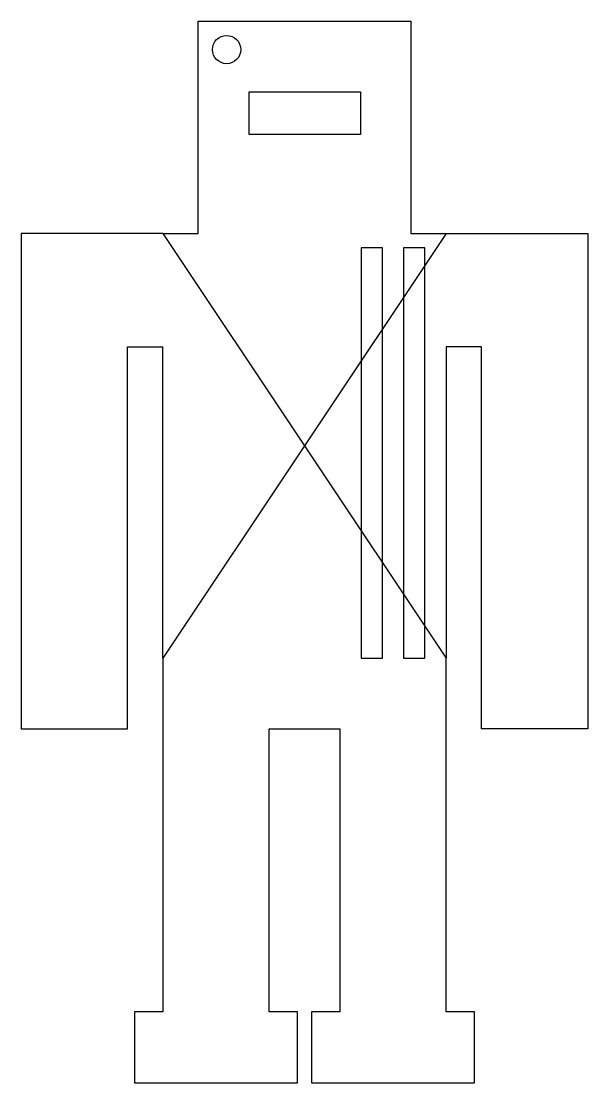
# Model space of a CAD drawing. Header units: millimetres. Extents: x -20 to 20, y -45 to 30.
import ezdxf

# ---------------------------------------------------------------- set-up
doc = ezdxf.new("R2010")
doc.units = ezdxf.units.MM
doc.layers.get('0').update_dxf_attribs({"linetype": 'CONTINUOUS'})

msp = doc.modelspace()

# ---------------------------------------------------------------- linework, layer by layer
for p, q in [((-7.5, 15), (-7.5, 30)), ((-7.5, 30), (7.5, 30)), ((7.5, 30), (7.5, 15)), ((-10, 15), (-20, 15)), ((-20, 15), (-20, -20)), ((-10, 15), (10, -15)), ((10, 15), (-10, -15)), ((-10, 15), (-7.5, 15)), ((7.5, 15), (10, 15)), ((10, 15), (20, 15)), ((20, 15), (20, -20)), ((-12.5, -20), (-12.5, 7)), ((-12.5, 7), (-10, 7)), ((-10, -15), (-10, 7)), ((10, 7), (10, -15)), ((12.5, 7), (10, 7)), ((12.5, -20), (12.5, 7)), ((-10, -15), (-10, -40)), ((10, -40), (10, -15)), ((-20, -20), (-12.5, -20)), ((-2.5, -40), (-2.5, -20)), ((-2.5, -20), (2.5, -20)), ((2.5, -20), (2.5, -40)), ((20, -20), (12.5, -20)), ((-10, -40), (-12, -40)), ((-12, -40), (-12, -45)), ((-0.5, -40), (-2.5, -40)), ((-0.5, -45), (-0.5, -40)), ((2.5, -40), (0.5, -40)), ((0.5, -40), (0.5, -45)), ((12, -40), (10, -40)), ((12, -45), (12, -40)), ((-12, -45), (-0.5, -45)), ((0.5, -45), (12, -45))]:
    msp.add_line(p, q)
for points in [[(3.952, 22), (-3.9, 22), (-3.9, 25), (3.952, 25)], [(4, -15), (5.5, -15), (5.5, 14), (4, 14)], [(7, -15), (8.5, -15), (8.5, 14), (7, 14)]]:
    msp.add_lwpolyline(points, close=True)
msp.add_circle((-5.5, 28), 1)

doc.saveas('drawing.dxf')
